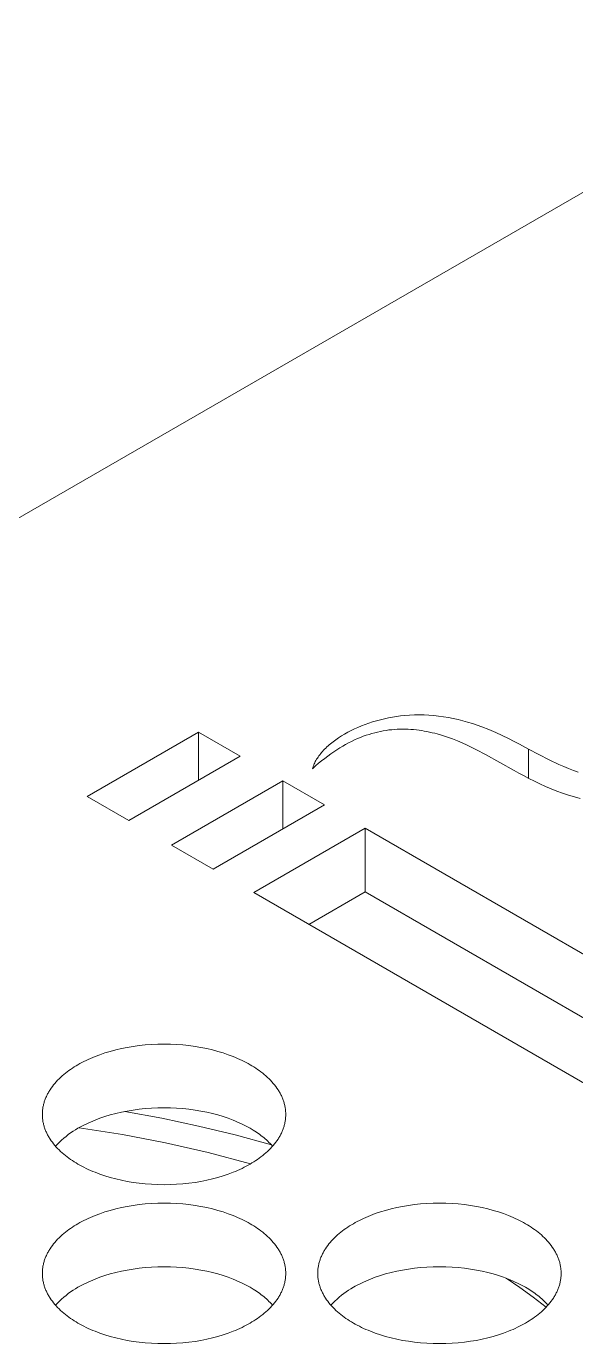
# Model space of a CAD drawing. Header units: inches. Extents: x -6.5 to 91.7, y -2.1 to 67.1.
# Drawn here: x 54.733 to 55.665, y 51.899 to 54.136 of the extents above; entities that cross this region are included whole.
import ezdxf

# ---------------------------------------------------------------- set-up
doc = ezdxf.new("R2010")
doc.units = ezdxf.units.IN
doc.layers.add('ZANO_R', color=7, linetype='Continuous', lineweight=0)

msp = doc.modelspace()

# ---------------------------------------------------------------- linework, layer by layer
at = {"layer": 'ZANO_R'}
for p, q in [((60.04864, 56.37804), (53.50333, 52.5988)), ((55.354, 52.96302), (55.36095, 52.96414)), ((55.36095, 52.96414), (55.36795, 52.96506)), ((55.36795, 52.96506), (55.37499, 52.9658)), ((55.37499, 52.9658), (55.38312, 52.9664)), ((55.38312, 52.9664), (55.39129, 52.96674)), ((55.39129, 52.96674), (55.39949, 52.96683)), ((55.39949, 52.96683), (55.40771, 52.96668)), ((55.40771, 52.96668), (55.41596, 52.96627)), ((55.41596, 52.96627), (55.42421, 52.96563)), ((55.42421, 52.96563), (55.43246, 52.96474)), ((55.43246, 52.96474), (55.44071, 52.96362)), ((55.28379, 52.94011), (55.28953, 52.9429)), ((55.28953, 52.9429), (55.29542, 52.94556)), ((55.29542, 52.94556), (55.30147, 52.94809)), ((55.30147, 52.94809), (55.30765, 52.95049)), ((55.30765, 52.95049), (55.31396, 52.95275)), ((55.31396, 52.95275), (55.32039, 52.95486)), ((55.32039, 52.95486), (55.32693, 52.95682)), ((55.32693, 52.95682), (55.33358, 52.95862)), ((55.33358, 52.95862), (55.34031, 52.96026)), ((55.34031, 52.96026), (55.34712, 52.96173)), ((55.34712, 52.96173), (55.354, 52.96302)), ((55.35283, 52.94163), (55.34808, 52.9411)), ((55.35756, 52.94204), (55.35283, 52.94163)), ((55.36226, 52.94233), (55.35756, 52.94204)), ((55.36695, 52.9425), (55.36226, 52.94233)), ((55.37161, 52.94256), (55.36695, 52.9425)), ((55.37625, 52.94251), (55.37161, 52.94256)), ((55.38087, 52.94236), (55.37625, 52.94251)), ((55.38547, 52.94209), (55.38087, 52.94236)), ((55.39005, 52.94173), (55.38547, 52.94209)), ((55.3946, 52.94127), (55.39005, 52.94173)), ((55.44071, 52.96362), (55.44895, 52.96228)), ((55.44895, 52.96228), (55.45718, 52.9607)), ((55.45718, 52.9607), (55.46538, 52.95891)), ((55.46538, 52.95891), (55.47355, 52.95689)), ((55.47355, 52.95689), (55.48168, 52.95466)), ((55.48168, 52.95466), (55.48977, 52.95222)), ((55.48977, 52.95222), (55.49781, 52.94958)), ((55.49781, 52.94958), (55.50579, 52.94673)), ((55.50579, 52.94673), (55.51768, 52.94208)), ((55.51768, 52.94208), (55.52929, 52.93712)), ((54.83577, 52.82827), (55.02478, 52.93741)), ((55.02478, 52.93741), (55.02478, 52.85578)), ((55.02478, 52.93741), (55.09547, 52.89659)), ((55.24883, 52.91762), (55.25098, 52.91938)), ((55.25098, 52.91938), (55.25319, 52.92112)), ((55.25319, 52.92112), (55.25546, 52.92283)), ((55.25546, 52.92283), (55.25779, 52.92452)), ((55.25779, 52.92452), (55.2626, 52.92784)), ((55.2626, 52.92784), (55.26761, 52.93107)), ((55.26761, 52.93107), (55.27282, 52.93419)), ((55.27282, 52.93419), (55.27822, 52.93721)), ((55.27964, 52.9193), (55.27461, 52.91661)), ((55.27822, 52.93721), (55.28379, 52.94011)), ((55.28464, 52.92183), (55.27964, 52.9193)), ((55.28963, 52.9242), (55.28464, 52.92183)), ((55.2946, 52.92641), (55.28963, 52.9242)), ((55.29956, 52.92847), (55.2946, 52.92641)), ((55.30449, 52.93037), (55.29956, 52.92847)), ((55.30941, 52.93213), (55.30449, 52.93037)), ((55.31431, 52.93373), (55.30941, 52.93213)), ((55.31919, 52.9352), (55.31431, 52.93373)), ((55.32406, 52.93652), (55.31919, 52.9352)), ((55.3289, 52.9377), (55.32406, 52.93652)), ((55.33373, 52.93874), (55.3289, 52.9377)), ((55.33853, 52.93966), (55.33373, 52.93874)), ((55.34332, 52.94044), (55.33853, 52.93966)), ((55.34808, 52.9411), (55.34332, 52.94044)), ((55.39914, 52.94071), (55.3946, 52.94127)), ((55.40365, 52.94005), (55.39914, 52.94071)), ((55.40813, 52.93931), (55.40365, 52.94005)), ((55.4126, 52.93848), (55.40813, 52.93931)), ((55.41704, 52.93756), (55.4126, 52.93848)), ((55.42145, 52.93656), (55.41704, 52.93756)), ((55.42585, 52.93548), (55.42145, 52.93656)), ((55.43022, 52.93432), (55.42585, 52.93548)), ((55.43888, 52.93179), (55.43022, 52.93432)), ((55.44745, 52.92899), (55.43888, 52.93179)), ((55.45591, 52.92593), (55.44745, 52.92899)), ((55.46428, 52.92265), (55.45591, 52.92593)), ((55.47253, 52.91916), (55.46428, 52.92265)), ((55.52929, 52.93712), (55.54045, 52.93197)), ((55.54045, 52.93197), (55.55105, 52.92679)), ((55.55105, 52.92679), (55.56091, 52.92169)), ((55.56091, 52.92169), (55.56992, 52.91683)), ((55.22786, 52.89524), (55.22924, 52.89718)), ((55.22924, 52.89718), (55.23068, 52.89911)), ((55.23068, 52.89911), (55.2322, 52.90103)), ((55.2322, 52.90103), (55.23379, 52.90294)), ((55.23379, 52.90294), (55.23544, 52.90483)), ((55.23544, 52.90483), (55.23716, 52.90671)), ((55.23716, 52.90671), (55.23895, 52.90857)), ((55.23895, 52.90857), (55.2408, 52.91041)), ((55.2408, 52.91041), (55.24271, 52.91224)), ((55.24271, 52.91224), (55.24469, 52.91405)), ((55.24925, 52.90057), (55.24413, 52.89684)), ((55.24469, 52.91405), (55.24673, 52.91585)), ((55.24673, 52.91585), (55.24883, 52.91762)), ((55.25436, 52.90413), (55.24925, 52.90057)), ((55.25945, 52.90751), (55.25436, 52.90413)), ((55.26452, 52.91071), (55.25945, 52.90751)), ((55.26957, 52.91375), (55.26452, 52.91071)), ((55.27461, 52.91661), (55.26957, 52.91375)), ((55.48069, 52.91549), (55.47253, 52.91916)), ((55.48873, 52.91165), (55.48069, 52.91549)), ((55.49666, 52.90768), (55.48873, 52.91165)), ((55.51219, 52.89942), (55.49666, 52.90768)), ((55.56045, 52.87214), (55.51219, 52.89942)), ((55.56992, 52.91683), (55.58474, 52.90833)), ((55.58475, 52.85953), (55.58474, 52.90833)), ((55.58474, 52.90833), (55.61991, 52.8905)), ((55.09547, 52.89659), (54.90646, 52.78746)), ((55.22351, 52.88002), (55.21832, 52.87534)), ((55.21832, 52.87534), (55.2186, 52.87635)), ((55.2186, 52.87635), (55.21891, 52.87736)), ((55.21891, 52.87736), (55.21924, 52.87836)), ((55.21924, 52.87836), (55.21959, 52.87937)), ((55.21959, 52.87937), (55.21995, 52.88038)), ((55.21995, 52.88038), (55.22034, 52.88138)), ((55.22034, 52.88138), (55.22075, 52.88238)), ((55.22075, 52.88238), (55.22118, 52.88338)), ((55.22118, 52.88338), (55.2221, 52.88538)), ((55.2221, 52.88538), (55.2231, 52.88737)), ((55.2231, 52.88737), (55.22418, 52.88935)), ((55.22869, 52.88451), (55.22351, 52.88002)), ((55.22418, 52.88935), (55.22533, 52.89132)), ((55.22533, 52.89132), (55.22656, 52.89329)), ((55.22656, 52.89329), (55.22786, 52.89524)), ((55.23385, 52.88881), (55.22869, 52.88451)), ((55.239, 52.89292), (55.23385, 52.88881)), ((55.24413, 52.89684), (55.239, 52.89292)), ((55.61991, 52.8905), (55.63663, 52.88266)), ((55.63663, 52.88266), (55.64487, 52.87903)), ((55.64487, 52.87903), (55.65307, 52.87562)), ((55.65307, 52.87562), (55.66126, 52.87243)), ((54.97891, 52.74563), (55.16792, 52.85476)), ((55.16792, 52.85476), (55.16793, 52.77314)), ((55.16792, 52.85476), (55.23861, 52.81395)), ((55.56852, 52.86794), (55.56045, 52.87214)), ((55.57667, 52.86396), (55.56852, 52.86794)), ((55.58583, 52.85895), (55.57667, 52.86396)), ((55.5951, 52.85418), (55.58583, 52.85895)), ((55.60445, 52.84965), (55.5951, 52.85418)), ((55.66126, 52.87243), (55.66947, 52.86946)), ((55.61391, 52.84535), (55.60445, 52.84965)), ((55.62348, 52.8413), (55.61391, 52.84535)), ((55.63315, 52.8375), (55.62348, 52.8413)), ((55.64293, 52.83395), (55.63315, 52.8375)), ((55.65282, 52.83064), (55.64293, 52.83395)), ((55.66283, 52.82759), (55.65282, 52.83064)), ((54.90646, 52.78746), (54.83577, 52.82827)), ((55.23861, 52.81395), (55.0496, 52.70481)), ((55.67295, 52.8248), (55.66283, 52.82759)), ((55.11852, 52.66502), (55.30754, 52.77416)), ((55.30754, 52.77416), (55.30754, 52.66619)), ((55.30754, 52.77416), (56.33758, 52.17946)), ((55.0496, 52.70481), (54.97891, 52.74563)), ((56.14857, 52.07032), (55.11852, 52.66502)), ((55.21203, 52.61104), (55.30754, 52.66619)), ((55.30754, 52.66619), (56.24409, 52.12548)), ((54.91368, 52.40377), (54.92395, 52.40517)), ((54.92395, 52.40517), (54.93439, 52.40627)), ((54.93439, 52.40627), (54.94495, 52.40706)), ((54.94495, 52.40706), (54.9556, 52.40754)), ((54.9556, 52.40754), (54.96629, 52.4077)), ((54.96629, 52.4077), (54.97698, 52.40754)), ((54.97698, 52.40754), (54.98763, 52.40706)), ((54.98763, 52.40706), (54.99819, 52.40627)), ((54.99819, 52.40627), (55.00863, 52.40517)), ((55.00863, 52.40517), (55.0189, 52.40377)), ((54.83759, 52.38173), (54.84137, 52.38342)), ((54.84137, 52.38342), (54.84524, 52.38508)), ((54.84524, 52.38508), (54.84922, 52.3867)), ((54.84922, 52.3867), (54.85744, 52.3898)), ((54.85744, 52.3898), (54.86603, 52.39271)), ((54.86603, 52.39271), (54.87497, 52.39541)), ((54.87497, 52.39541), (54.88423, 52.39788)), ((54.88423, 52.39788), (54.89379, 52.40011)), ((54.89379, 52.40011), (54.90362, 52.40208)), ((54.90362, 52.40208), (54.91368, 52.40377)), ((55.0189, 52.40377), (55.02897, 52.40208)), ((55.02897, 52.40208), (55.0388, 52.40012)), ((55.0388, 52.40012), (55.04836, 52.39789)), ((55.04836, 52.39789), (55.05762, 52.39542)), ((55.05762, 52.39542), (55.06655, 52.39272)), ((55.06655, 52.39272), (55.07514, 52.38981)), ((55.07514, 52.38981), (55.08337, 52.3867)), ((55.08337, 52.3867), (55.08734, 52.38509)), ((55.08734, 52.38509), (55.09122, 52.38343)), ((55.09122, 52.38343), (55.09499, 52.38173)), ((54.79885, 52.35829), (54.80172, 52.36053)), ((54.80172, 52.36053), (54.80466, 52.36271)), ((54.80466, 52.36271), (54.80765, 52.36483)), ((54.80765, 52.36483), (54.81071, 52.3669)), ((54.81071, 52.3669), (54.81382, 52.36891)), ((54.81382, 52.36891), (54.81698, 52.37086)), ((54.81698, 52.37086), (54.82019, 52.37276)), ((54.82019, 52.37276), (54.82347, 52.37461)), ((54.82347, 52.37461), (54.82685, 52.37643)), ((54.82685, 52.37643), (54.83033, 52.37823)), ((54.83033, 52.37823), (54.83391, 52.37999)), ((54.83391, 52.37999), (54.83759, 52.38173)), ((55.09499, 52.38173), (55.09867, 52.38)), ((55.09867, 52.38), (55.10225, 52.37824)), ((55.10225, 52.37824), (55.10573, 52.37644)), ((55.10573, 52.37644), (55.10911, 52.37461)), ((55.10911, 52.37461), (55.11239, 52.37276)), ((55.11239, 52.37276), (55.1156, 52.37087)), ((55.1156, 52.37087), (55.11876, 52.36892)), ((55.11876, 52.36892), (55.12187, 52.36691)), ((55.12187, 52.36691), (55.12493, 52.36484)), ((55.12493, 52.36484), (55.12793, 52.36272)), ((55.12793, 52.36272), (55.13087, 52.36054)), ((55.13087, 52.36054), (55.13374, 52.3583)), ((54.77667, 52.33578), (54.77876, 52.33848)), ((54.77876, 52.33848), (54.78095, 52.34113)), ((54.78095, 52.34113), (54.78324, 52.34373)), ((54.78324, 52.34373), (54.78563, 52.34629)), ((54.78563, 52.34629), (54.78811, 52.34879)), ((54.78811, 52.34879), (54.79067, 52.35125)), ((54.79067, 52.35125), (54.79332, 52.35365)), ((54.79332, 52.35365), (54.79605, 52.356)), ((54.79605, 52.356), (54.79885, 52.35829)), ((55.13374, 52.3583), (55.13654, 52.35601)), ((55.13654, 52.35601), (55.13926, 52.35366)), ((55.13926, 52.35366), (55.14191, 52.35126)), ((55.14191, 52.35126), (55.14448, 52.3488)), ((55.14448, 52.3488), (55.14695, 52.3463)), ((55.14695, 52.3463), (55.14934, 52.34374)), ((55.14934, 52.34374), (55.15163, 52.34114)), ((55.15163, 52.34114), (55.15382, 52.33849)), ((55.15382, 52.33849), (55.15591, 52.33579)), ((54.76462, 52.31434), (54.76521, 52.31582)), ((54.76521, 52.31582), (54.76583, 52.3173)), ((54.76583, 52.3173), (54.76648, 52.31877)), ((54.76648, 52.31877), (54.76717, 52.32024)), ((54.76717, 52.32024), (54.76789, 52.3217)), ((54.76789, 52.3217), (54.76863, 52.32315)), ((54.76863, 52.32315), (54.76941, 52.32459)), ((54.76941, 52.32459), (54.77022, 52.32602)), ((54.77022, 52.32602), (54.77105, 52.32744)), ((54.77105, 52.32744), (54.77192, 52.32886)), ((54.77192, 52.32886), (54.77281, 52.33026)), ((54.77281, 52.33026), (54.77469, 52.33304)), ((54.77469, 52.33304), (54.77667, 52.33578)), ((55.15591, 52.33579), (55.1579, 52.33305)), ((55.1579, 52.33305), (55.15977, 52.33027)), ((55.15977, 52.33027), (55.16066, 52.32887)), ((55.16066, 52.32887), (55.16153, 52.32745)), ((55.16153, 52.32745), (55.16237, 52.32603)), ((55.16237, 52.32603), (55.16317, 52.3246)), ((55.16317, 52.3246), (55.16395, 52.32316)), ((55.16395, 52.32316), (55.1647, 52.32171)), ((55.1647, 52.32171), (55.16541, 52.32025)), ((55.16541, 52.32025), (55.1661, 52.31878)), ((55.1661, 52.31878), (55.16675, 52.31731)), ((55.16675, 52.31731), (55.16738, 52.31583)), ((55.16738, 52.31583), (55.16797, 52.31435)), ((54.75974, 52.29149), (54.75983, 52.29303)), ((54.75983, 52.29303), (54.75995, 52.29457)), ((54.75995, 52.29457), (54.76011, 52.29611)), ((54.76011, 52.29611), (54.7603, 52.29765)), ((54.7603, 52.29765), (54.76052, 52.29919)), ((54.76052, 52.29919), (54.76078, 52.30072)), ((54.76078, 52.30072), (54.76107, 52.30225)), ((54.76107, 52.30225), (54.7614, 52.30378)), ((54.7614, 52.30378), (54.76176, 52.3053)), ((54.76176, 52.3053), (54.76215, 52.30682)), ((54.76215, 52.30682), (54.76258, 52.30833)), ((54.76258, 52.30833), (54.76304, 52.30984)), ((54.76304, 52.30984), (54.76353, 52.31135)), ((54.76353, 52.31135), (54.76406, 52.31284)), ((54.76406, 52.31284), (54.76462, 52.31434)), ((54.90362, 52.29411), (54.89379, 52.29214)), ((54.89957, 52.29334), (54.96239, 52.28189)), ((54.91369, 52.2958), (54.90362, 52.29411)), ((54.92396, 52.2972), (54.91369, 52.2958)), ((54.93439, 52.2983), (54.92396, 52.2972)), ((54.94496, 52.29909), (54.93439, 52.2983)), ((54.95561, 52.29957), (54.94496, 52.29909)), ((54.9663, 52.29973), (54.95561, 52.29957)), ((54.97699, 52.29957), (54.9663, 52.29973)), ((54.98763, 52.29909), (54.97699, 52.29957)), ((54.9982, 52.2983), (54.98763, 52.29909)), ((55.00863, 52.2972), (54.9982, 52.2983)), ((55.0189, 52.2958), (55.00863, 52.2972)), ((55.02897, 52.29411), (55.0189, 52.2958)), ((55.0388, 52.29215), (55.02897, 52.29411)), ((55.16797, 52.31435), (55.16853, 52.31285)), ((55.16853, 52.31285), (55.16905, 52.31136)), ((55.16905, 52.31136), (55.16954, 52.30985)), ((55.16954, 52.30985), (55.17, 52.30834)), ((55.17, 52.30834), (55.17043, 52.30683)), ((55.17043, 52.30683), (55.17083, 52.30531)), ((55.17083, 52.30531), (55.17119, 52.30379)), ((55.17119, 52.30379), (55.17151, 52.30226)), ((55.17151, 52.30226), (55.1718, 52.30073)), ((55.1718, 52.30073), (55.17206, 52.2992)), ((55.17206, 52.2992), (55.17229, 52.29766)), ((55.17229, 52.29766), (55.17248, 52.29612)), ((55.17248, 52.29612), (55.17263, 52.29458)), ((55.17263, 52.29458), (55.17275, 52.29304)), ((55.17275, 52.29304), (55.17284, 52.2915)), ((54.75967, 52.2884), (54.75969, 52.28994)), ((54.75969, 52.28686), (54.75967, 52.2884)), ((54.75969, 52.28994), (54.75974, 52.29149)), ((54.75974, 52.28531), (54.75969, 52.28686)), ((54.75983, 52.28377), (54.75974, 52.28531)), ((54.75995, 52.28223), (54.75983, 52.28377)), ((54.76011, 52.28069), (54.75995, 52.28223)), ((54.7603, 52.27915), (54.76011, 52.28069)), ((54.76052, 52.27761), (54.7603, 52.27915)), ((54.76078, 52.27608), (54.76052, 52.27761)), ((54.76107, 52.27455), (54.76078, 52.27608)), ((54.7614, 52.27302), (54.76107, 52.27455)), ((54.76176, 52.2715), (54.7614, 52.27302)), ((54.76215, 52.26998), (54.76176, 52.2715)), ((54.83391, 52.27203), (54.83033, 52.27026)), ((54.83759, 52.27376), (54.83391, 52.27203)), ((54.84137, 52.27545), (54.83759, 52.27376)), ((54.84525, 52.27711), (54.84137, 52.27545)), ((54.84922, 52.27873), (54.84525, 52.27711)), ((54.85745, 52.28183), (54.84922, 52.27873)), ((54.86604, 52.28474), (54.85745, 52.28183)), ((54.87497, 52.28744), (54.86604, 52.28474)), ((54.88423, 52.28992), (54.87497, 52.28744)), ((54.89379, 52.29214), (54.88423, 52.28992)), ((54.96239, 52.28189), (55.02485, 52.26862)), ((55.04836, 52.28992), (55.0388, 52.29215)), ((55.05762, 52.28745), (55.04836, 52.28992)), ((55.06656, 52.28475), (55.05762, 52.28745)), ((55.07515, 52.28184), (55.06656, 52.28475)), ((55.08337, 52.27874), (55.07515, 52.28184)), ((55.08734, 52.27712), (55.08337, 52.27874)), ((55.09122, 52.27546), (55.08734, 52.27712)), ((55.095, 52.27376), (55.09122, 52.27546)), ((55.09868, 52.27203), (55.095, 52.27376)), ((55.10226, 52.27027), (55.09868, 52.27203)), ((55.17083, 52.27151), (55.17043, 52.26999)), ((55.17119, 52.27303), (55.17083, 52.27151)), ((55.17151, 52.27456), (55.17119, 52.27303)), ((55.1718, 52.27609), (55.17151, 52.27456)), ((55.17206, 52.27762), (55.1718, 52.27609)), ((55.17229, 52.27916), (55.17206, 52.27762)), ((55.17248, 52.2807), (55.17229, 52.27916)), ((55.17263, 52.28224), (55.17248, 52.2807)), ((55.17275, 52.28378), (55.17263, 52.28224)), ((55.17284, 52.28532), (55.17275, 52.28378)), ((55.17284, 52.2915), (55.17289, 52.28995)), ((55.17289, 52.28686), (55.17284, 52.28532)), ((55.17289, 52.28995), (55.17291, 52.28841)), ((55.17291, 52.28841), (55.17289, 52.28686)), ((54.76258, 52.26847), (54.76215, 52.26998)), ((54.76304, 52.26696), (54.76258, 52.26847)), ((54.76353, 52.26545), (54.76304, 52.26696)), ((54.76406, 52.26395), (54.76353, 52.26545)), ((54.76462, 52.26246), (54.76406, 52.26395)), ((54.76521, 52.26098), (54.76462, 52.26246)), ((54.76583, 52.2595), (54.76521, 52.26098)), ((54.76648, 52.25802), (54.76583, 52.2595)), ((54.76717, 52.25656), (54.76648, 52.25802)), ((54.76789, 52.2551), (54.76717, 52.25656)), ((54.76863, 52.25365), (54.76789, 52.2551)), ((54.76941, 52.25221), (54.76863, 52.25365)), ((54.77022, 52.25078), (54.76941, 52.25221)), ((54.77105, 52.24936), (54.77022, 52.25078)), ((54.77192, 52.24794), (54.77105, 52.24936)), ((54.79989, 52.25115), (54.79611, 52.24804)), ((54.80377, 52.25414), (54.79989, 52.25115)), ((54.80774, 52.257), (54.80377, 52.25414)), ((54.81181, 52.25973), (54.80774, 52.257)), ((54.81596, 52.26233), (54.81181, 52.25973)), ((54.8202, 52.26479), (54.81596, 52.26233)), ((54.82347, 52.26664), (54.8202, 52.26479)), ((54.82205, 52.26585), (54.89551, 52.25426)), ((54.82685, 52.26846), (54.82347, 52.26664)), ((54.83033, 52.27026), (54.82685, 52.26846)), ((54.89551, 52.25426), (54.96852, 52.24012)), ((55.02485, 52.26862), (55.0869, 52.25355)), ((55.0869, 52.25355), (55.14849, 52.2367)), ((55.10574, 52.26847), (55.10226, 52.27027)), ((55.10912, 52.26665), (55.10574, 52.26847)), ((55.1124, 52.26479), (55.10912, 52.26665)), ((55.11779, 52.26156), (55.1124, 52.26479)), ((55.12044, 52.25988), (55.11779, 52.26156)), ((55.12304, 52.25816), (55.12044, 52.25988)), ((55.12561, 52.2564), (55.12304, 52.25816)), ((55.12814, 52.2546), (55.12561, 52.2564)), ((55.13062, 52.25276), (55.12814, 52.2546)), ((55.13306, 52.25087), (55.13062, 52.25276)), ((55.13544, 52.24895), (55.13306, 52.25087)), ((55.13778, 52.24699), (55.13544, 52.24895)), ((55.16153, 52.24937), (55.16066, 52.24795)), ((55.16237, 52.25079), (55.16153, 52.24937)), ((55.16317, 52.25222), (55.16237, 52.25079)), ((55.16395, 52.25366), (55.16317, 52.25222)), ((55.1647, 52.25511), (55.16395, 52.25366)), ((55.16541, 52.25657), (55.1647, 52.25511)), ((55.1661, 52.25803), (55.16541, 52.25657)), ((55.16675, 52.25951), (55.1661, 52.25803)), ((55.16738, 52.26099), (55.16675, 52.25951)), ((55.16797, 52.26247), (55.16738, 52.26099)), ((55.16853, 52.26396), (55.16797, 52.26247)), ((55.16905, 52.26546), (55.16853, 52.26396)), ((55.16954, 52.26697), (55.16905, 52.26546)), ((55.17, 52.26848), (55.16954, 52.26697)), ((55.17043, 52.26999), (55.17, 52.26848)), ((54.77281, 52.24654), (54.77192, 52.24794)), ((54.77469, 52.24376), (54.77281, 52.24654)), ((54.77667, 52.24102), (54.77469, 52.24376)), ((54.77876, 52.23832), (54.77667, 52.24102)), ((54.78095, 52.23567), (54.77876, 52.23832)), ((54.78324, 52.23307), (54.78095, 52.23567)), ((54.78539, 52.23799), (54.78204, 52.23441)), ((54.78563, 52.23051), (54.78324, 52.23307)), ((54.78885, 52.24145), (54.78539, 52.23799)), ((54.78811, 52.22801), (54.78563, 52.23051)), ((54.79067, 52.22555), (54.78811, 52.22801)), ((54.79243, 52.2448), (54.78885, 52.24145)), ((54.79611, 52.24804), (54.79243, 52.2448)), ((54.96852, 52.24012), (55.04099, 52.22347)), ((55.14006, 52.24499), (55.13778, 52.24699)), ((55.14228, 52.24295), (55.14006, 52.24499)), ((55.14448, 52.22802), (55.14191, 52.22556)), ((55.14444, 52.24087), (55.14228, 52.24295)), ((55.14654, 52.23876), (55.14444, 52.24087)), ((55.14695, 52.23052), (55.14448, 52.22802)), ((55.14858, 52.23661), (55.14654, 52.23876)), ((55.14934, 52.23308), (55.14695, 52.23052)), ((55.15055, 52.23443), (55.14858, 52.23661)), ((55.15163, 52.23568), (55.14934, 52.23308)), ((55.15382, 52.23833), (55.15163, 52.23568)), ((55.15591, 52.24103), (55.15382, 52.23833)), ((55.1579, 52.24377), (55.15591, 52.24103)), ((55.15977, 52.24655), (55.1579, 52.24377)), ((55.16066, 52.24795), (55.15977, 52.24655)), ((54.79332, 52.22315), (54.79067, 52.22555)), ((54.79605, 52.2208), (54.79332, 52.22315)), ((54.79885, 52.21851), (54.79605, 52.2208)), ((54.80172, 52.21627), (54.79885, 52.21851)), ((54.80466, 52.21409), (54.80172, 52.21627)), ((54.80765, 52.21197), (54.80466, 52.21409)), ((54.81071, 52.2099), (54.80765, 52.21197)), ((54.81382, 52.20789), (54.81071, 52.2099)), ((54.81698, 52.20594), (54.81382, 52.20789)), ((54.82019, 52.20405), (54.81698, 52.20594)), ((54.82347, 52.20219), (54.82019, 52.20405)), ((55.04099, 52.22347), (55.11285, 52.20432)), ((55.11239, 52.20405), (55.10911, 52.2022)), ((55.1156, 52.20595), (55.11239, 52.20405)), ((55.11876, 52.2079), (55.1156, 52.20595)), ((55.12187, 52.20991), (55.11876, 52.2079)), ((55.12493, 52.21197), (55.12187, 52.20991)), ((55.12793, 52.2141), (55.12493, 52.21197)), ((55.13087, 52.21628), (55.12793, 52.2141)), ((55.13374, 52.21852), (55.13087, 52.21628)), ((55.13654, 52.22081), (55.13374, 52.21852)), ((55.13926, 52.22316), (55.13654, 52.22081)), ((55.14191, 52.22556), (55.13926, 52.22316)), ((54.82685, 52.20037), (54.82347, 52.20219)), ((54.83033, 52.19857), (54.82685, 52.20037)), ((54.83391, 52.19681), (54.83033, 52.19857)), ((54.83759, 52.19508), (54.83391, 52.19681)), ((54.84137, 52.19338), (54.83759, 52.19508)), ((54.84524, 52.19172), (54.84137, 52.19338)), ((54.84922, 52.19011), (54.84524, 52.19172)), ((54.85744, 52.187), (54.84922, 52.19011)), ((54.86603, 52.18409), (54.85744, 52.187)), ((54.87497, 52.18139), (54.86603, 52.18409)), ((54.88423, 52.17892), (54.87497, 52.18139)), ((55.05762, 52.1814), (55.04836, 52.17892)), ((55.06655, 52.1841), (55.05762, 52.1814)), ((55.07514, 52.18701), (55.06655, 52.1841)), ((55.08337, 52.19011), (55.07514, 52.18701)), ((55.08734, 52.19173), (55.08337, 52.19011)), ((55.09122, 52.19339), (55.08734, 52.19173)), ((55.09499, 52.19508), (55.09122, 52.19339)), ((55.09867, 52.19681), (55.09499, 52.19508)), ((55.10225, 52.19858), (55.09867, 52.19681)), ((55.10573, 52.20038), (55.10225, 52.19858)), ((55.10911, 52.2022), (55.10573, 52.20038)), ((54.89379, 52.17669), (54.88423, 52.17892)), ((54.90362, 52.17473), (54.89379, 52.17669)), ((54.91368, 52.17304), (54.90362, 52.17473)), ((54.92395, 52.17164), (54.91368, 52.17304)), ((54.93439, 52.17054), (54.92395, 52.17164)), ((54.94495, 52.16975), (54.93439, 52.17054)), ((54.9556, 52.16927), (54.94495, 52.16975)), ((54.96629, 52.16911), (54.9556, 52.16927)), ((54.97698, 52.16927), (54.96629, 52.16911)), ((54.98763, 52.16975), (54.97698, 52.16927)), ((54.99819, 52.17054), (54.98763, 52.16975)), ((55.00863, 52.17164), (54.99819, 52.17054)), ((55.0189, 52.17304), (55.00863, 52.17164)), ((55.02897, 52.17473), (55.0189, 52.17304)), ((55.0388, 52.1767), (55.02897, 52.17473)), ((55.04836, 52.17892), (55.0388, 52.1767)), ((54.93439, 52.13633), (54.94495, 52.13713)), ((54.94495, 52.13713), (54.9556, 52.1376)), ((54.9556, 52.1376), (54.96629, 52.13776)), ((54.96629, 52.13776), (54.97698, 52.13761)), ((54.97698, 52.13761), (54.98763, 52.13713)), ((54.98763, 52.13713), (54.99819, 52.13634)), ((55.40191, 52.13634), (55.41248, 52.13714)), ((55.41248, 52.13714), (55.42312, 52.13762)), ((55.42312, 52.13762), (55.43381, 52.13778)), ((55.43381, 52.13778), (55.4445, 52.13762)), ((55.4445, 52.13762), (55.45515, 52.13714)), ((55.45515, 52.13714), (55.46572, 52.13635)), ((54.84137, 52.11349), (54.84524, 52.11515)), ((54.84524, 52.11515), (54.84922, 52.11676)), ((54.84922, 52.11676), (54.85744, 52.11987)), ((54.85744, 52.11987), (54.86603, 52.12278)), ((54.86603, 52.12278), (54.87497, 52.12548)), ((54.87497, 52.12548), (54.88423, 52.12795)), ((54.88423, 52.12795), (54.89379, 52.13018)), ((54.89379, 52.13018), (54.90362, 52.13214)), ((54.90362, 52.13214), (54.91368, 52.13383)), ((54.91368, 52.13383), (54.92395, 52.13523)), ((54.92395, 52.13523), (54.93439, 52.13633)), ((54.99819, 52.13634), (55.00863, 52.13523)), ((55.00863, 52.13523), (55.0189, 52.13383)), ((55.0189, 52.13383), (55.02897, 52.13215)), ((55.02897, 52.13215), (55.0388, 52.13018)), ((55.0388, 52.13018), (55.04836, 52.12795)), ((55.04836, 52.12795), (55.05762, 52.12548)), ((55.05762, 52.12548), (55.06655, 52.12278)), ((55.06655, 52.12278), (55.07514, 52.11987)), ((55.07514, 52.11987), (55.08337, 52.11677)), ((55.08337, 52.11677), (55.08734, 52.11515)), ((55.08734, 52.11515), (55.09122, 52.11349)), ((55.30889, 52.1135), (55.31277, 52.11516)), ((55.31277, 52.11516), (55.31674, 52.11677)), ((55.31674, 52.11677), (55.32496, 52.11988)), ((55.32496, 52.11988), (55.33355, 52.12279)), ((55.33355, 52.12279), (55.34249, 52.12549)), ((55.34249, 52.12549), (55.35175, 52.12796)), ((55.35175, 52.12796), (55.36131, 52.13019)), ((55.36131, 52.13019), (55.37114, 52.13215)), ((55.37114, 52.13215), (55.38121, 52.13384)), ((55.38121, 52.13384), (55.39148, 52.13524)), ((55.39148, 52.13524), (55.40191, 52.13634)), ((55.46572, 52.13635), (55.47615, 52.13525)), ((55.47615, 52.13525), (55.48642, 52.13385)), ((55.48642, 52.13385), (55.49649, 52.13216)), ((55.49649, 52.13216), (55.50632, 52.13019)), ((55.50632, 52.13019), (55.51588, 52.12796)), ((55.51588, 52.12796), (55.52514, 52.12549)), ((55.52514, 52.12549), (55.53407, 52.12279)), ((55.53407, 52.12279), (55.54266, 52.11988)), ((55.54266, 52.11988), (55.55089, 52.11678)), ((55.55089, 52.11678), (55.55486, 52.11516)), ((55.55486, 52.11516), (55.55874, 52.1135)), ((54.80172, 52.09059), (54.80466, 52.09277)), ((54.80466, 52.09277), (54.80765, 52.0949)), ((54.80765, 52.0949), (54.81071, 52.09697)), ((54.81071, 52.09697), (54.81382, 52.09898)), ((54.81382, 52.09898), (54.81698, 52.10093)), ((54.81698, 52.10093), (54.82019, 52.10282)), ((54.82019, 52.10282), (54.82347, 52.10467)), ((54.82347, 52.10467), (54.82685, 52.1065)), ((54.82685, 52.1065), (54.83033, 52.10829)), ((54.83033, 52.10829), (54.83391, 52.11006)), ((54.83391, 52.11006), (54.83759, 52.11179)), ((54.83759, 52.11179), (54.84137, 52.11349)), ((55.09122, 52.11349), (55.09499, 52.1118)), ((55.09499, 52.1118), (55.09867, 52.11007)), ((55.09867, 52.11007), (55.10225, 52.1083)), ((55.10225, 52.1083), (55.10573, 52.1065)), ((55.10573, 52.1065), (55.10911, 52.10468)), ((55.10911, 52.10468), (55.11239, 52.10283)), ((55.11239, 52.10283), (55.1156, 52.10093)), ((55.1156, 52.10093), (55.11876, 52.09898)), ((55.11876, 52.09898), (55.12187, 52.09697)), ((55.12187, 52.09697), (55.12493, 52.09491)), ((55.12493, 52.09491), (55.12793, 52.09278)), ((55.12793, 52.09278), (55.13087, 52.0906)), ((55.26924, 52.0906), (55.27218, 52.09279)), ((55.27218, 52.09279), (55.27518, 52.09491)), ((55.27518, 52.09491), (55.27823, 52.09698)), ((55.27823, 52.09698), (55.28135, 52.09899)), ((55.28135, 52.09899), (55.28451, 52.10094)), ((55.28451, 52.10094), (55.28771, 52.10283)), ((55.28771, 52.10283), (55.29099, 52.10468)), ((55.29099, 52.10468), (55.29437, 52.10651)), ((55.29437, 52.10651), (55.29785, 52.1083)), ((55.29785, 52.1083), (55.30143, 52.11007)), ((55.30143, 52.11007), (55.30511, 52.1118)), ((55.30511, 52.1118), (55.30889, 52.1135)), ((55.55874, 52.1135), (55.56252, 52.11181)), ((55.56252, 52.11181), (55.5662, 52.11008)), ((55.5662, 52.11008), (55.56978, 52.10831)), ((55.56978, 52.10831), (55.57326, 52.10651)), ((55.57326, 52.10651), (55.57664, 52.10469)), ((55.57664, 52.10469), (55.57991, 52.10284)), ((55.57991, 52.10284), (55.58312, 52.10095)), ((55.58312, 52.10095), (55.58628, 52.09899)), ((55.58628, 52.09899), (55.58939, 52.09698)), ((55.58939, 52.09698), (55.59245, 52.09492)), ((55.59245, 52.09492), (55.59545, 52.09279)), ((55.59545, 52.09279), (55.59839, 52.09061)), ((54.77876, 52.06854), (54.78095, 52.07119)), ((54.78095, 52.07119), (54.78324, 52.0738)), ((54.78324, 52.0738), (54.78563, 52.07635)), ((54.78563, 52.07635), (54.78811, 52.07886)), ((54.78811, 52.07886), (54.79067, 52.08131)), ((54.79067, 52.08131), (54.79332, 52.08371)), ((54.79332, 52.08371), (54.79605, 52.08606)), ((54.79605, 52.08606), (54.79885, 52.08836)), ((54.79885, 52.08836), (54.80172, 52.09059)), ((55.13087, 52.0906), (55.13374, 52.08836)), ((55.13374, 52.08836), (55.13654, 52.08607)), ((55.13654, 52.08607), (55.13926, 52.08372)), ((55.13926, 52.08372), (55.14191, 52.08132)), ((55.14191, 52.08132), (55.14448, 52.07887)), ((55.14448, 52.07887), (55.14695, 52.07636)), ((55.14695, 52.07636), (55.14934, 52.07381)), ((55.14934, 52.07381), (55.15163, 52.0712)), ((55.15163, 52.0712), (55.15382, 52.06855)), ((55.24628, 52.06855), (55.24847, 52.0712)), ((55.24847, 52.0712), (55.25077, 52.07381)), ((55.25077, 52.07381), (55.25315, 52.07636)), ((55.25315, 52.07636), (55.25563, 52.07887)), ((55.25563, 52.07887), (55.25819, 52.08132)), ((55.25819, 52.08132), (55.26084, 52.08373)), ((55.26084, 52.08373), (55.26357, 52.08607)), ((55.26357, 52.08607), (55.26637, 52.08837)), ((55.26637, 52.08837), (55.26924, 52.0906)), ((55.59839, 52.09061), (55.60126, 52.08837)), ((55.60126, 52.08837), (55.60406, 52.08608)), ((55.60406, 52.08608), (55.60679, 52.08373)), ((55.60679, 52.08373), (55.60943, 52.08133)), ((55.60943, 52.08133), (55.612, 52.07888)), ((55.612, 52.07888), (55.61448, 52.07637)), ((55.61448, 52.07637), (55.61686, 52.07382)), ((55.61686, 52.07382), (55.61915, 52.07121)), ((55.61915, 52.07121), (55.62135, 52.06856)), ((54.76521, 52.04589), (54.76583, 52.04737)), ((54.76583, 52.04737), (54.76648, 52.04884)), ((54.76648, 52.04884), (54.76717, 52.0503)), ((54.76717, 52.0503), (54.76789, 52.05176)), ((54.76789, 52.05176), (54.76863, 52.05321)), ((54.76863, 52.05321), (54.76941, 52.05465)), ((54.76941, 52.05465), (54.77022, 52.05608)), ((54.77022, 52.05608), (54.77105, 52.05751)), ((54.77105, 52.05751), (54.77192, 52.05892)), ((54.77192, 52.05892), (54.77281, 52.06033)), ((54.77281, 52.06033), (54.77469, 52.06311)), ((54.77469, 52.06311), (54.77667, 52.06585)), ((54.77667, 52.06585), (54.77876, 52.06854)), ((55.15382, 52.06855), (55.15591, 52.06586)), ((55.15591, 52.06586), (55.1579, 52.06312)), ((55.1579, 52.06312), (55.15977, 52.06034)), ((55.15977, 52.06034), (55.16066, 52.05893)), ((55.16066, 52.05893), (55.16153, 52.05752)), ((55.16153, 52.05752), (55.16237, 52.05609)), ((55.16237, 52.05609), (55.16317, 52.05466)), ((55.16317, 52.05466), (55.16395, 52.05322)), ((55.16395, 52.05322), (55.1647, 52.05177)), ((55.1647, 52.05177), (55.16541, 52.05031)), ((55.16541, 52.05031), (55.1661, 52.04885)), ((55.1661, 52.04885), (55.16675, 52.04738)), ((55.16675, 52.04738), (55.16738, 52.0459)), ((55.23273, 52.0459), (55.23335, 52.04738)), ((55.23335, 52.04738), (55.23401, 52.04885)), ((55.23401, 52.04885), (55.23469, 52.05032)), ((55.23469, 52.05032), (55.23541, 52.05177)), ((55.23541, 52.05177), (55.23615, 52.05322)), ((55.23615, 52.05322), (55.23693, 52.05466)), ((55.23693, 52.05466), (55.23774, 52.0561)), ((55.23774, 52.0561), (55.23858, 52.05752)), ((55.23858, 52.05752), (55.23944, 52.05893)), ((55.23944, 52.05893), (55.24034, 52.06034)), ((55.24034, 52.06034), (55.24221, 52.06312)), ((55.24221, 52.06312), (55.24419, 52.06586)), ((55.24419, 52.06586), (55.24628, 52.06855)), ((55.62135, 52.06856), (55.62344, 52.06587)), ((55.62344, 52.06587), (55.62542, 52.06313)), ((55.62542, 52.06313), (55.62729, 52.06035)), ((55.62729, 52.06035), (55.62819, 52.05894)), ((55.62819, 52.05894), (55.62905, 52.05753)), ((55.62905, 52.05753), (55.62989, 52.0561)), ((55.62989, 52.0561), (55.6307, 52.05467)), ((55.6307, 52.05467), (55.63147, 52.05323)), ((55.63147, 52.05323), (55.63222, 52.05178)), ((55.63222, 52.05178), (55.63294, 52.05032)), ((55.63294, 52.05032), (55.63362, 52.04886)), ((55.63362, 52.04886), (55.63428, 52.04739)), ((55.63428, 52.04739), (55.6349, 52.04591)), ((54.75983, 52.0231), (54.75995, 52.02464)), ((54.75995, 52.02464), (54.76011, 52.02618)), ((54.76011, 52.02618), (54.7603, 52.02772)), ((54.7603, 52.02772), (54.76052, 52.02925)), ((54.76052, 52.02925), (54.76078, 52.03078)), ((54.76078, 52.03078), (54.76107, 52.03232)), ((54.76107, 52.03232), (54.7614, 52.03384)), ((54.7614, 52.03384), (54.76176, 52.03536)), ((54.76176, 52.03536), (54.76215, 52.03688)), ((54.76215, 52.03688), (54.76258, 52.0384)), ((54.76258, 52.0384), (54.76304, 52.03991)), ((54.76304, 52.03991), (54.76353, 52.04141)), ((54.76353, 52.04141), (54.76406, 52.04291)), ((54.76406, 52.04291), (54.76462, 52.0444)), ((54.76462, 52.0444), (54.76521, 52.04589)), ((54.91369, 52.02586), (54.90362, 52.02417)), ((54.92396, 52.02727), (54.91369, 52.02586)), ((54.93439, 52.02837), (54.92396, 52.02727)), ((54.94496, 52.02916), (54.93439, 52.02837)), ((54.95561, 52.02964), (54.94496, 52.02916)), ((54.9663, 52.0298), (54.95561, 52.02964)), ((54.97699, 52.02964), (54.9663, 52.0298)), ((54.98763, 52.02916), (54.97699, 52.02964)), ((54.9982, 52.02837), (54.98763, 52.02916)), ((55.00863, 52.02727), (54.9982, 52.02837)), ((55.0189, 52.02587), (55.00863, 52.02727)), ((55.02897, 52.02418), (55.0189, 52.02587)), ((55.16738, 52.0459), (55.16797, 52.04441)), ((55.16797, 52.04441), (55.16853, 52.04292)), ((55.16853, 52.04292), (55.16905, 52.04142)), ((55.16905, 52.04142), (55.16954, 52.03992)), ((55.16954, 52.03992), (55.17, 52.03841)), ((55.17, 52.03841), (55.17043, 52.03689)), ((55.17043, 52.03689), (55.17083, 52.03537)), ((55.17083, 52.03537), (55.17119, 52.03385)), ((55.17119, 52.03385), (55.17151, 52.03232)), ((55.17151, 52.03232), (55.1718, 52.03079)), ((55.1718, 52.03079), (55.17206, 52.02926)), ((55.17206, 52.02926), (55.17229, 52.02773)), ((55.17229, 52.02773), (55.17248, 52.02619)), ((55.17248, 52.02619), (55.17263, 52.02465)), ((55.17263, 52.02465), (55.17275, 52.0231)), ((55.22735, 52.02311), (55.22747, 52.02465)), ((55.22747, 52.02465), (55.22763, 52.02619)), ((55.22763, 52.02619), (55.22782, 52.02773)), ((55.22782, 52.02773), (55.22804, 52.02926)), ((55.22804, 52.02926), (55.2283, 52.0308)), ((55.2283, 52.0308), (55.22859, 52.03233)), ((55.22859, 52.03233), (55.22892, 52.03385)), ((55.22892, 52.03385), (55.22928, 52.03538)), ((55.22928, 52.03538), (55.22967, 52.03689)), ((55.22967, 52.03689), (55.2301, 52.03841)), ((55.2301, 52.03841), (55.23056, 52.03992)), ((55.23056, 52.03992), (55.23105, 52.04142)), ((55.23105, 52.04142), (55.23158, 52.04292)), ((55.23158, 52.04292), (55.23214, 52.04441)), ((55.23214, 52.04441), (55.23273, 52.0459)), ((55.38121, 52.02588), (55.37114, 52.02419)), ((55.39148, 52.02728), (55.38121, 52.02588)), ((55.40192, 52.02838), (55.39148, 52.02728)), ((55.41248, 52.02917), (55.40192, 52.02838)), ((55.42313, 52.02965), (55.41248, 52.02917)), ((55.43382, 52.02981), (55.42313, 52.02965)), ((55.44451, 52.02965), (55.43382, 52.02981)), ((55.45516, 52.02917), (55.44451, 52.02965)), ((55.46572, 52.02838), (55.45516, 52.02917)), ((55.47616, 52.02728), (55.46572, 52.02838)), ((55.48643, 52.02588), (55.47616, 52.02728)), ((55.49649, 52.02419), (55.48643, 52.02588)), ((55.6349, 52.04591), (55.63549, 52.04442)), ((55.63549, 52.04442), (55.63605, 52.04293)), ((55.63605, 52.04293), (55.63657, 52.04143)), ((55.63657, 52.04143), (55.63707, 52.03993)), ((55.63707, 52.03993), (55.63753, 52.03842)), ((55.63753, 52.03842), (55.63795, 52.0369)), ((55.63795, 52.0369), (55.63835, 52.03539)), ((55.63835, 52.03539), (55.63871, 52.03386)), ((55.63871, 52.03386), (55.63903, 52.03234)), ((55.63903, 52.03234), (55.63933, 52.03081)), ((55.63933, 52.03081), (55.63959, 52.02927)), ((55.63959, 52.02927), (55.63981, 52.02774)), ((55.63981, 52.02774), (55.64, 52.0262)), ((55.64, 52.0262), (55.64015, 52.02466)), ((55.64015, 52.02466), (55.64028, 52.02312)), ((54.75967, 52.01846), (54.75969, 52.02001)), ((54.75969, 52.01692), (54.75967, 52.01846)), ((54.75969, 52.02001), (54.75974, 52.02155)), ((54.75974, 52.01538), (54.75969, 52.01692)), ((54.75974, 52.02155), (54.75983, 52.0231)), ((54.75983, 52.01383), (54.75974, 52.01538)), ((54.75995, 52.01229), (54.75983, 52.01383)), ((54.76011, 52.01075), (54.75995, 52.01229)), ((54.7603, 52.00921), (54.76011, 52.01075)), ((54.76052, 52.00768), (54.7603, 52.00921)), ((54.76078, 52.00614), (54.76052, 52.00768)), ((54.76107, 52.00461), (54.76078, 52.00614)), ((54.7614, 52.00309), (54.76107, 52.00461)), ((54.76176, 52.00156), (54.7614, 52.00309)), ((54.83759, 52.00382), (54.83391, 52.00209)), ((54.84137, 52.00552), (54.83759, 52.00382)), ((54.84525, 52.00718), (54.84137, 52.00552)), ((54.84922, 52.00879), (54.84525, 52.00718)), ((54.85745, 52.0119), (54.84922, 52.00879)), ((54.86604, 52.01481), (54.85745, 52.0119)), ((54.87497, 52.01751), (54.86604, 52.01481)), ((54.88423, 52.01998), (54.87497, 52.01751)), ((54.89379, 52.02221), (54.88423, 52.01998)), ((54.90362, 52.02417), (54.89379, 52.02221)), ((55.0388, 52.02221), (55.02897, 52.02418)), ((55.04836, 52.01999), (55.0388, 52.02221)), ((55.05762, 52.01751), (55.04836, 52.01999)), ((55.06656, 52.01481), (55.05762, 52.01751)), ((55.07515, 52.0119), (55.06656, 52.01481)), ((55.08337, 52.0088), (55.07515, 52.0119)), ((55.08734, 52.00718), (55.08337, 52.0088)), ((55.09122, 52.00553), (55.08734, 52.00718)), ((55.095, 52.00383), (55.09122, 52.00553)), ((55.09868, 52.0021), (55.095, 52.00383)), ((55.17119, 52.0031), (55.17083, 52.00157)), ((55.17151, 52.00462), (55.17119, 52.0031)), ((55.1718, 52.00615), (55.17151, 52.00462)), ((55.17206, 52.00769), (55.1718, 52.00615)), ((55.17229, 52.00922), (55.17206, 52.00769)), ((55.17248, 52.01076), (55.17229, 52.00922)), ((55.17263, 52.0123), (55.17248, 52.01076)), ((55.17275, 52.01384), (55.17263, 52.0123)), ((55.17275, 52.0231), (55.17284, 52.02156)), ((55.17284, 52.01539), (55.17275, 52.01384)), ((55.17284, 52.02156), (55.17289, 52.02002)), ((55.17289, 52.01693), (55.17284, 52.01539)), ((55.17289, 52.02002), (55.17291, 52.01847)), ((55.17291, 52.01847), (55.17289, 52.01693)), ((55.2272, 52.01848), (55.22721, 52.02002)), ((55.22721, 52.01693), (55.2272, 52.01848)), ((55.22721, 52.02002), (55.22727, 52.02156)), ((55.22727, 52.01539), (55.22721, 52.01693)), ((55.22727, 52.02156), (55.22735, 52.02311)), ((55.22735, 52.01384), (55.22727, 52.01539)), ((55.22747, 52.0123), (55.22735, 52.01384)), ((55.22763, 52.01076), (55.22747, 52.0123)), ((55.22782, 52.00922), (55.22763, 52.01076)), ((55.22804, 52.00769), (55.22782, 52.00922)), ((55.2283, 52.00616), (55.22804, 52.00769)), ((55.22859, 52.00462), (55.2283, 52.00616)), ((55.22892, 52.0031), (55.22859, 52.00462)), ((55.22928, 52.00158), (55.22892, 52.0031)), ((55.30512, 52.00383), (55.30144, 52.0021)), ((55.30889, 52.00553), (55.30512, 52.00383)), ((55.31277, 52.00719), (55.30889, 52.00553)), ((55.31674, 52.00881), (55.31277, 52.00719)), ((55.32497, 52.01191), (55.31674, 52.00881)), ((55.33356, 52.01482), (55.32497, 52.01191)), ((55.34249, 52.01752), (55.33356, 52.01482)), ((55.35175, 52.01999), (55.34249, 52.01752)), ((55.36131, 52.02222), (55.35175, 52.01999)), ((55.37114, 52.02419), (55.36131, 52.02222)), ((55.50632, 52.02222), (55.49649, 52.02419)), ((55.51588, 52.02), (55.50632, 52.02222)), ((55.52514, 52.01753), (55.51588, 52.02)), ((55.53408, 52.01482), (55.52514, 52.01753)), ((55.54267, 52.01191), (55.53408, 52.01482)), ((55.55089, 52.00881), (55.54267, 52.01191)), ((55.54685, 52.01038), (55.57002, 51.99458)), ((55.55487, 52.00719), (55.55089, 52.00881)), ((55.55874, 52.00554), (55.55487, 52.00719)), ((55.56252, 52.00384), (55.55874, 52.00554)), ((55.5662, 52.00211), (55.56252, 52.00384)), ((55.63871, 52.00311), (55.63835, 52.00158)), ((55.63903, 52.00463), (55.63871, 52.00311)), ((55.63933, 52.00616), (55.63903, 52.00463)), ((55.63959, 52.0077), (55.63933, 52.00616)), ((55.63981, 52.00923), (55.63959, 52.0077)), ((55.64, 52.01077), (55.63981, 52.00923)), ((55.64015, 52.01231), (55.64, 52.01077)), ((55.64028, 52.01385), (55.64015, 52.01231)), ((55.64028, 52.02312), (55.64036, 52.02157)), ((55.64036, 52.0154), (55.64028, 52.01385)), ((55.64036, 52.02157), (55.64041, 52.02003)), ((55.64041, 52.01694), (55.64036, 52.0154)), ((55.64041, 52.02003), (55.64043, 52.01849)), ((55.64043, 52.01849), (55.64041, 52.01694)), ((54.76215, 52.00005), (54.76176, 52.00156)), ((54.76258, 51.99853), (54.76215, 52.00005)), ((54.76304, 51.99702), (54.76258, 51.99853)), ((54.76353, 51.99552), (54.76304, 51.99702)), ((54.76406, 51.99402), (54.76353, 51.99552)), ((54.76462, 51.99253), (54.76406, 51.99402)), ((54.76521, 51.99104), (54.76462, 51.99253)), ((54.76583, 51.98956), (54.76521, 51.99104)), ((54.76648, 51.98809), (54.76583, 51.98956)), ((54.76717, 51.98662), (54.76648, 51.98809)), ((54.76789, 51.98517), (54.76717, 51.98662)), ((54.76863, 51.98372), (54.76789, 51.98517)), ((54.76941, 51.98228), (54.76863, 51.98372)), ((54.77022, 51.98085), (54.76941, 51.98228)), ((54.77105, 51.97942), (54.77022, 51.98085)), ((54.79989, 51.98121), (54.79611, 51.9781)), ((54.80377, 51.9842), (54.79989, 51.98121)), ((54.80774, 51.98706), (54.80377, 51.9842)), ((54.81181, 51.98979), (54.80774, 51.98706)), ((54.81596, 51.99239), (54.81181, 51.98979)), ((54.8202, 51.99485), (54.81596, 51.99239)), ((54.82347, 51.9967), (54.8202, 51.99485)), ((54.82685, 51.99853), (54.82347, 51.9967)), ((54.83033, 52.00033), (54.82685, 51.99853)), ((54.83391, 52.00209), (54.83033, 52.00033)), ((55.10226, 52.00033), (55.09868, 52.0021)), ((55.10574, 51.99854), (55.10226, 52.00033)), ((55.10912, 51.99671), (55.10574, 51.99854)), ((55.1124, 51.99486), (55.10912, 51.99671)), ((55.11779, 51.99163), (55.1124, 51.99486)), ((55.12044, 51.98995), (55.11779, 51.99163)), ((55.12304, 51.98823), (55.12044, 51.98995)), ((55.12561, 51.98647), (55.12304, 51.98823)), ((55.12814, 51.98466), (55.12561, 51.98647)), ((55.13062, 51.98282), (55.12814, 51.98466)), ((55.13306, 51.98094), (55.13062, 51.98282)), ((55.13544, 51.97902), (55.13306, 51.98094)), ((55.16237, 51.98085), (55.16153, 51.97943)), ((55.16317, 51.98229), (55.16237, 51.98085)), ((55.16395, 51.98373), (55.16317, 51.98229)), ((55.1647, 51.98518), (55.16395, 51.98373)), ((55.16541, 51.98663), (55.1647, 51.98518)), ((55.1661, 51.9881), (55.16541, 51.98663)), ((55.16675, 51.98957), (55.1661, 51.9881)), ((55.16738, 51.99105), (55.16675, 51.98957)), ((55.16797, 51.99254), (55.16738, 51.99105)), ((55.16853, 51.99403), (55.16797, 51.99254)), ((55.16905, 51.99553), (55.16853, 51.99403)), ((55.16954, 51.99703), (55.16905, 51.99553)), ((55.17, 51.99854), (55.16954, 51.99703)), ((55.17043, 52.00005), (55.17, 51.99854)), ((55.17083, 52.00157), (55.17043, 52.00005)), ((55.22967, 52.00006), (55.22928, 52.00158)), ((55.2301, 51.99854), (55.22967, 52.00006)), ((55.23056, 51.99703), (55.2301, 51.99854)), ((55.23105, 51.99553), (55.23056, 51.99703)), ((55.23158, 51.99403), (55.23105, 51.99553)), ((55.23214, 51.99254), (55.23158, 51.99403)), ((55.23273, 51.99105), (55.23214, 51.99254)), ((55.23335, 51.98957), (55.23273, 51.99105)), ((55.23401, 51.9881), (55.23335, 51.98957)), ((55.23469, 51.98664), (55.23401, 51.9881)), ((55.23541, 51.98518), (55.23469, 51.98664)), ((55.23615, 51.98373), (55.23541, 51.98518)), ((55.23693, 51.98229), (55.23615, 51.98373)), ((55.23774, 51.98086), (55.23693, 51.98229)), ((55.23858, 51.97943), (55.23774, 51.98086)), ((55.26741, 51.98122), (55.26363, 51.97811)), ((55.27129, 51.98421), (55.26741, 51.98122)), ((55.27527, 51.98707), (55.27129, 51.98421)), ((55.27933, 51.9898), (55.27527, 51.98707)), ((55.28348, 51.9924), (55.27933, 51.9898)), ((55.28772, 51.99486), (55.28348, 51.9924)), ((55.291, 51.99672), (55.28772, 51.99486)), ((55.29438, 51.99854), (55.291, 51.99672)), ((55.29786, 52.00034), (55.29438, 51.99854)), ((55.30144, 52.0021), (55.29786, 52.00034)), ((55.56978, 52.00034), (55.5662, 52.00211)), ((55.57326, 51.99855), (55.56978, 52.00034)), ((55.57002, 51.99458), (55.59278, 51.97821)), ((55.57664, 51.99672), (55.57326, 51.99855)), ((55.57992, 51.99487), (55.57664, 51.99672)), ((55.58531, 51.99164), (55.57992, 51.99487)), ((55.58796, 51.98996), (55.58531, 51.99164)), ((55.59057, 51.98824), (55.58796, 51.98996)), ((55.59313, 51.98648), (55.59057, 51.98824)), ((55.59566, 51.98468), (55.59313, 51.98648)), ((55.59814, 51.98283), (55.59566, 51.98468)), ((55.60058, 51.98095), (55.59814, 51.98283)), ((55.60297, 51.97903), (55.60058, 51.98095)), ((55.62989, 51.98087), (55.62905, 51.97944)), ((55.6307, 51.9823), (55.62989, 51.98087)), ((55.63147, 51.98374), (55.6307, 51.9823)), ((55.63222, 51.98519), (55.63147, 51.98374)), ((55.63294, 51.98665), (55.63222, 51.98519)), ((55.63362, 51.98811), (55.63294, 51.98665)), ((55.63428, 51.98958), (55.63362, 51.98811)), ((55.6349, 51.99106), (55.63428, 51.98958)), ((55.63549, 51.99255), (55.6349, 51.99106)), ((55.63605, 51.99404), (55.63549, 51.99255)), ((55.63657, 51.99554), (55.63605, 51.99404)), ((55.63707, 51.99704), (55.63657, 51.99554)), ((55.63753, 51.99855), (55.63707, 51.99704)), ((55.63795, 52.00007), (55.63753, 51.99855)), ((55.63835, 52.00158), (55.63795, 52.00007)), ((54.77192, 51.97801), (54.77105, 51.97942)), ((54.77281, 51.9766), (54.77192, 51.97801)), ((54.77469, 51.97382), (54.77281, 51.9766)), ((54.77667, 51.97108), (54.77469, 51.97382)), ((54.77876, 51.96839), (54.77667, 51.97108)), ((54.78095, 51.96574), (54.77876, 51.96839)), ((54.78324, 51.96313), (54.78095, 51.96574)), ((54.78539, 51.96805), (54.78204, 51.96448)), ((54.78563, 51.96058), (54.78324, 51.96313)), ((54.78885, 51.97152), (54.78539, 51.96805)), ((54.78811, 51.95807), (54.78563, 51.96058)), ((54.79067, 51.95562), (54.78811, 51.95807)), ((54.79243, 51.97487), (54.78885, 51.97152)), ((54.79611, 51.9781), (54.79243, 51.97487)), ((55.13778, 51.97705), (55.13544, 51.97902)), ((55.14006, 51.97505), (55.13778, 51.97705)), ((55.14228, 51.97301), (55.14006, 51.97505)), ((55.14448, 51.95808), (55.14191, 51.95563)), ((55.14444, 51.97094), (55.14228, 51.97301)), ((55.14654, 51.96882), (55.14444, 51.97094)), ((55.14695, 51.96059), (55.14448, 51.95808)), ((55.14858, 51.96668), (55.14654, 51.96882)), ((55.14934, 51.96314), (55.14695, 51.96059)), ((55.15055, 51.96449), (55.14858, 51.96668)), ((55.15163, 51.96575), (55.14934, 51.96314)), ((55.15382, 51.9684), (55.15163, 51.96575)), ((55.15591, 51.97109), (55.15382, 51.9684)), ((55.1579, 51.97383), (55.15591, 51.97109)), ((55.15977, 51.97661), (55.1579, 51.97383)), ((55.16066, 51.97802), (55.15977, 51.97661)), ((55.16153, 51.97943), (55.16066, 51.97802)), ((55.23944, 51.97802), (55.23858, 51.97943)), ((55.24034, 51.97661), (55.23944, 51.97802)), ((55.24221, 51.97383), (55.24034, 51.97661)), ((55.24419, 51.97109), (55.24221, 51.97383)), ((55.24628, 51.9684), (55.24419, 51.97109)), ((55.24847, 51.96575), (55.24628, 51.9684)), ((55.25077, 51.96314), (55.24847, 51.96575)), ((55.25291, 51.96806), (55.24956, 51.96449)), ((55.25315, 51.96059), (55.25077, 51.96314)), ((55.25638, 51.97153), (55.25291, 51.96806)), ((55.25563, 51.95808), (55.25315, 51.96059)), ((55.25819, 51.95563), (55.25563, 51.95808)), ((55.25995, 51.97488), (55.25638, 51.97153)), ((55.26363, 51.97811), (55.25995, 51.97488)), ((55.59278, 51.97821), (55.61512, 51.96128)), ((55.6053, 51.97707), (55.60297, 51.97903)), ((55.60758, 51.97506), (55.6053, 51.97707)), ((55.6098, 51.97303), (55.60758, 51.97506)), ((55.612, 51.95809), (55.60943, 51.95564)), ((55.61196, 51.97095), (55.6098, 51.97303)), ((55.61406, 51.96884), (55.61196, 51.97095)), ((55.61448, 51.9606), (55.612, 51.95809)), ((55.6161, 51.96669), (55.61406, 51.96884)), ((55.61686, 51.96315), (55.61448, 51.9606)), ((55.61807, 51.9645), (55.6161, 51.96669)), ((55.61915, 51.96576), (55.61686, 51.96315)), ((55.62135, 51.96841), (55.61915, 51.96576)), ((55.62344, 51.9711), (55.62135, 51.96841)), ((55.62542, 51.97384), (55.62344, 51.9711)), ((55.62729, 51.97662), (55.62542, 51.97384)), ((55.62819, 51.97803), (55.62729, 51.97662)), ((55.62905, 51.97944), (55.62819, 51.97803)), ((54.79332, 51.95322), (54.79067, 51.95562)), ((54.79605, 51.95087), (54.79332, 51.95322)), ((54.79885, 51.94858), (54.79605, 51.95087)), ((54.80172, 51.94634), (54.79885, 51.94858)), ((54.80466, 51.94416), (54.80172, 51.94634)), ((54.80765, 51.94203), (54.80466, 51.94416)), ((54.81071, 51.93996), (54.80765, 51.94203)), ((54.81382, 51.93796), (54.81071, 51.93996)), ((54.81698, 51.936), (54.81382, 51.93796)), ((54.82019, 51.93411), (54.81698, 51.936)), ((55.1156, 51.93601), (55.11239, 51.93412)), ((55.11876, 51.93796), (55.1156, 51.93601)), ((55.12187, 51.93997), (55.11876, 51.93796)), ((55.12493, 51.94204), (55.12187, 51.93997)), ((55.12793, 51.94416), (55.12493, 51.94204)), ((55.13087, 51.94635), (55.12793, 51.94416)), ((55.13374, 51.94858), (55.13087, 51.94635)), ((55.13654, 51.95088), (55.13374, 51.94858)), ((55.13926, 51.95322), (55.13654, 51.95088)), ((55.14191, 51.95563), (55.13926, 51.95322)), ((55.26084, 51.95323), (55.25819, 51.95563)), ((55.26357, 51.95088), (55.26084, 51.95323)), ((55.26637, 51.94859), (55.26357, 51.95088)), ((55.26924, 51.94635), (55.26637, 51.94859)), ((55.27218, 51.94417), (55.26924, 51.94635)), ((55.27518, 51.94204), (55.27218, 51.94417)), ((55.27823, 51.93998), (55.27518, 51.94204)), ((55.28135, 51.93797), (55.27823, 51.93998)), ((55.28451, 51.93602), (55.28135, 51.93797)), ((55.28771, 51.93412), (55.28451, 51.93602)), ((55.58312, 51.93602), (55.57991, 51.93413)), ((55.58628, 51.93797), (55.58312, 51.93602)), ((55.58939, 51.93998), (55.58628, 51.93797)), ((55.59245, 51.94205), (55.58939, 51.93998)), ((55.59545, 51.94417), (55.59245, 51.94205)), ((55.59839, 51.94636), (55.59545, 51.94417)), ((55.60126, 51.94859), (55.59839, 51.94636)), ((55.60406, 51.95089), (55.60126, 51.94859)), ((55.60679, 51.95324), (55.60406, 51.95089)), ((55.60943, 51.95564), (55.60679, 51.95324)), ((54.82347, 51.93226), (54.82019, 51.93411)), ((54.82685, 51.93043), (54.82347, 51.93226)), ((54.83033, 51.92864), (54.82685, 51.93043)), ((54.83391, 51.92687), (54.83033, 51.92864)), ((54.83759, 51.92514), (54.83391, 51.92687)), ((54.84137, 51.92345), (54.83759, 51.92514)), ((54.84524, 51.92179), (54.84137, 51.92345)), ((54.84922, 51.92017), (54.84524, 51.92179)), ((54.85744, 51.91707), (54.84922, 51.92017)), ((54.86603, 51.91416), (54.85744, 51.91707)), ((54.87497, 51.91146), (54.86603, 51.91416)), ((55.06655, 51.91416), (55.05762, 51.91146)), ((55.07514, 51.91707), (55.06655, 51.91416)), ((55.08337, 51.92018), (55.07514, 51.91707)), ((55.08734, 51.92179), (55.08337, 51.92018)), ((55.09122, 51.92345), (55.08734, 51.92179)), ((55.09499, 51.92515), (55.09122, 51.92345)), ((55.09867, 51.92688), (55.09499, 51.92515)), ((55.10225, 51.92864), (55.09867, 51.92688)), ((55.10573, 51.93044), (55.10225, 51.92864)), ((55.10911, 51.93227), (55.10573, 51.93044)), ((55.11239, 51.93412), (55.10911, 51.93227)), ((55.29099, 51.93227), (55.28771, 51.93412)), ((55.29437, 51.93045), (55.29099, 51.93227)), ((55.29785, 51.92865), (55.29437, 51.93045)), ((55.30143, 51.92688), (55.29785, 51.92865)), ((55.30511, 51.92515), (55.30143, 51.92688)), ((55.30889, 51.92346), (55.30511, 51.92515)), ((55.31277, 51.9218), (55.30889, 51.92346)), ((55.31674, 51.92018), (55.31277, 51.9218)), ((55.32496, 51.91708), (55.31674, 51.92018)), ((55.33355, 51.91417), (55.32496, 51.91708)), ((55.34249, 51.91147), (55.33355, 51.91417)), ((55.53407, 51.91417), (55.52514, 51.91147)), ((55.54266, 51.91708), (55.53407, 51.91417)), ((55.55089, 51.92019), (55.54266, 51.91708)), ((55.55486, 51.9218), (55.55089, 51.92019)), ((55.55874, 51.92346), (55.55486, 51.9218)), ((55.56252, 51.92516), (55.55874, 51.92346)), ((55.5662, 51.92689), (55.56252, 51.92516)), ((55.56978, 51.92866), (55.5662, 51.92689)), ((55.57326, 51.93045), (55.56978, 51.92866)), ((55.57664, 51.93228), (55.57326, 51.93045)), ((55.57991, 51.93413), (55.57664, 51.93228)), ((54.88423, 51.90898), (54.87497, 51.91146)), ((54.89379, 51.90676), (54.88423, 51.90898)), ((54.90362, 51.90479), (54.89379, 51.90676)), ((54.91368, 51.9031), (54.90362, 51.90479)), ((54.92395, 51.9017), (54.91368, 51.9031)), ((54.93439, 51.9006), (54.92395, 51.9017)), ((54.94495, 51.89981), (54.93439, 51.9006)), ((54.9556, 51.89933), (54.94495, 51.89981)), ((54.96629, 51.89917), (54.9556, 51.89933)), ((54.97698, 51.89933), (54.96629, 51.89917)), ((54.98763, 51.89981), (54.97698, 51.89933)), ((54.99819, 51.90061), (54.98763, 51.89981)), ((55.00863, 51.90171), (54.99819, 51.90061)), ((55.0189, 51.90311), (55.00863, 51.90171)), ((55.02897, 51.9048), (55.0189, 51.90311)), ((55.0388, 51.90676), (55.02897, 51.9048)), ((55.04836, 51.90899), (55.0388, 51.90676)), ((55.05762, 51.91146), (55.04836, 51.90899)), ((55.35175, 51.909), (55.34249, 51.91147)), ((55.36131, 51.90677), (55.35175, 51.909)), ((55.37114, 51.9048), (55.36131, 51.90677)), ((55.38121, 51.90312), (55.37114, 51.9048)), ((55.39148, 51.90172), (55.38121, 51.90312)), ((55.40191, 51.90061), (55.39148, 51.90172)), ((55.41248, 51.89982), (55.40191, 51.90061)), ((55.42312, 51.89934), (55.41248, 51.89982)), ((55.43381, 51.89918), (55.42312, 51.89934)), ((55.4445, 51.89934), (55.43381, 51.89918)), ((55.45515, 51.89982), (55.4445, 51.89934)), ((55.46572, 51.90062), (55.45515, 51.89982)), ((55.47615, 51.90172), (55.46572, 51.90062)), ((55.48642, 51.90312), (55.47615, 51.90172)), ((55.49649, 51.90481), (55.48642, 51.90312)), ((55.50632, 51.90677), (55.49649, 51.90481)), ((55.51588, 51.909), (55.50632, 51.90677)), ((55.52514, 51.91147), (55.51588, 51.909))]:
    msp.add_line(p, q, dxfattribs=at)

doc.saveas('drawing.dxf')
